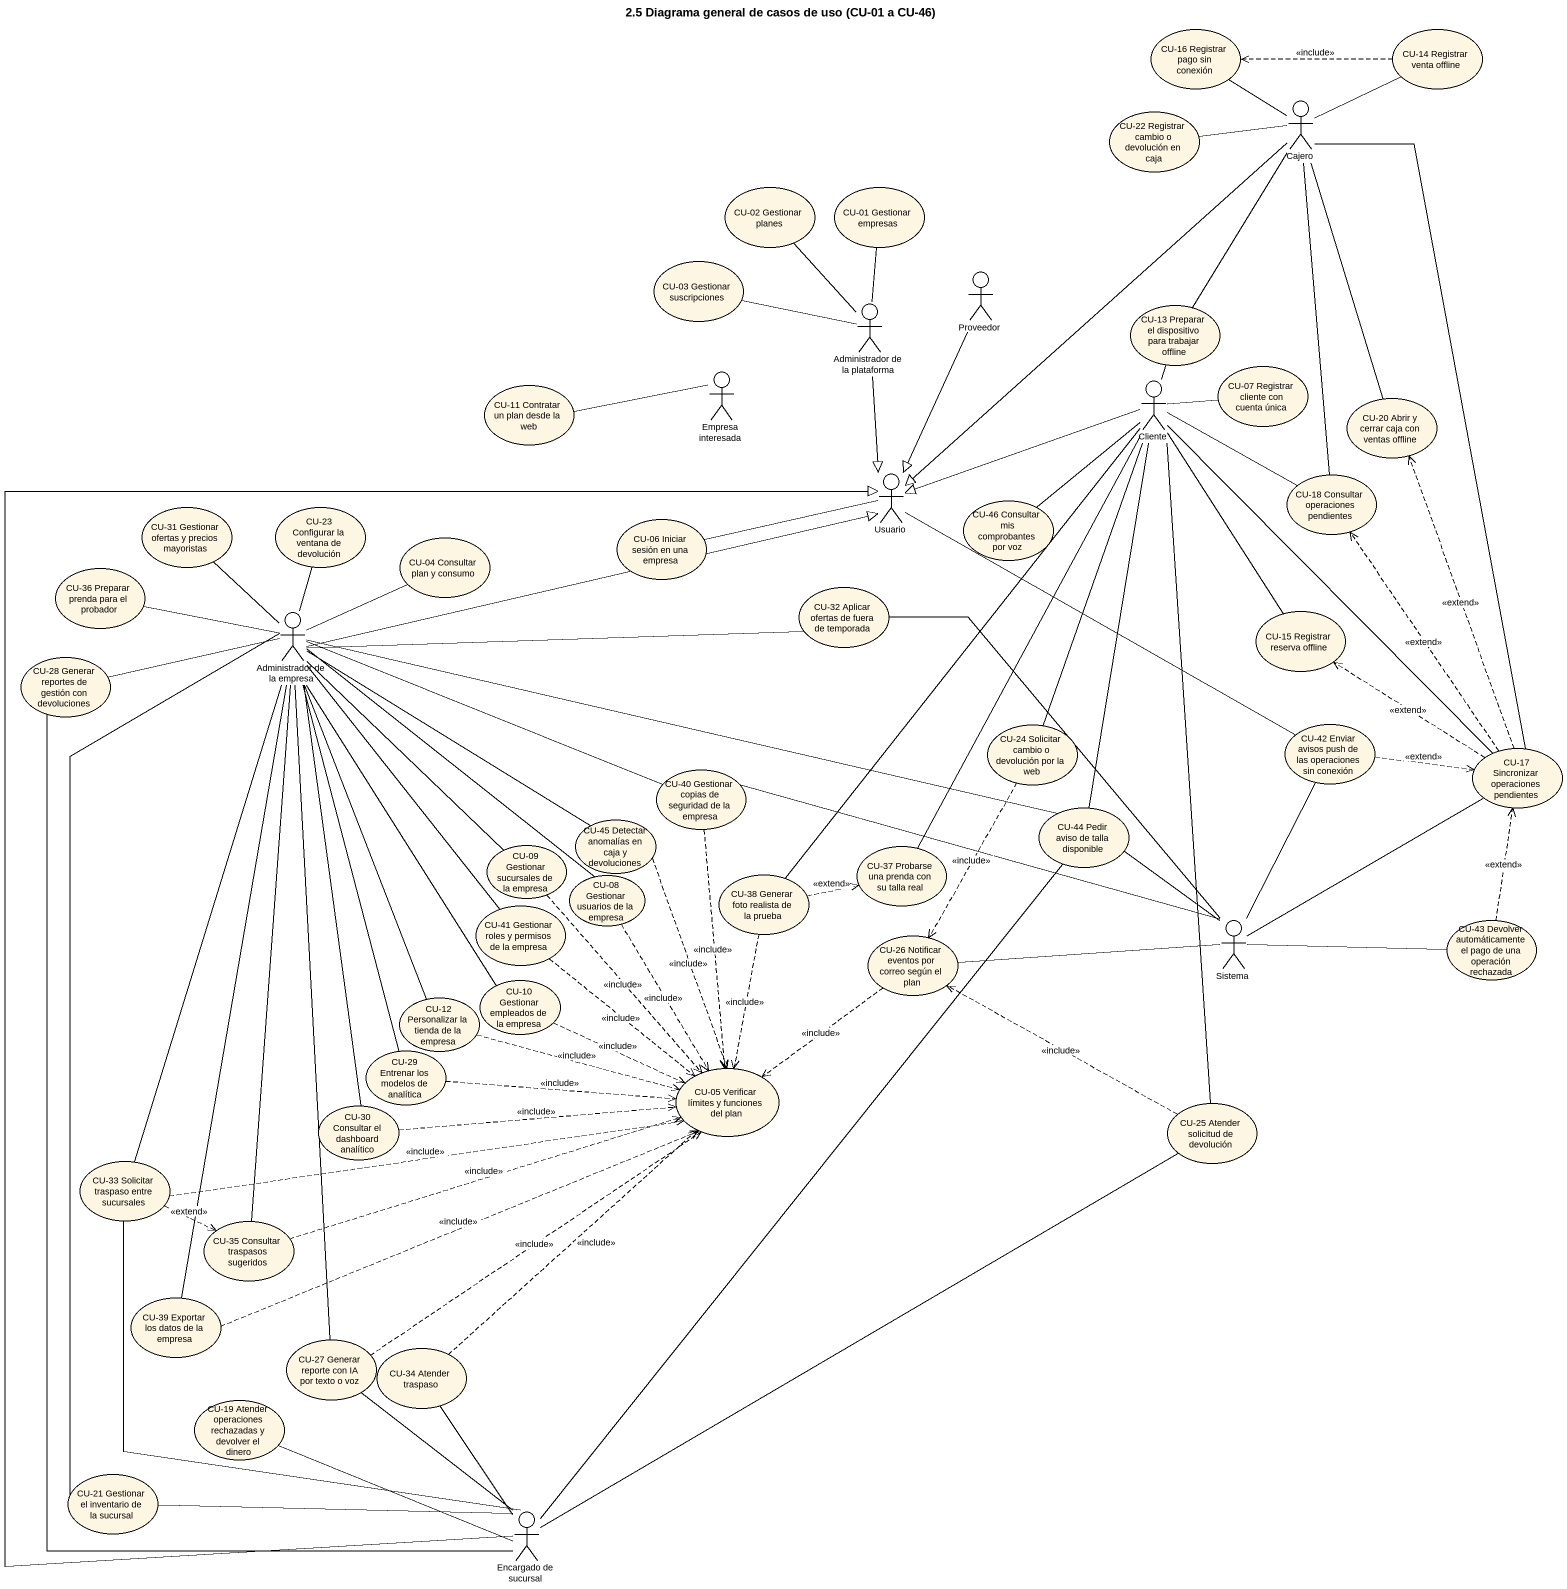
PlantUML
@startuml
title 2.5 Diagrama general de casos de uso (CU-01 a CU-46)
usecase "CU-16 Registrar pago sin conexión" as CU_16_Registrar_pago_sin
usecase "CU-14 Registrar venta offline" as CU_14_Registrar_venta
actor Cajero
usecase "CU-22 Registrar cambio o devolución en caja" as CU_22_Registrar_cambio_o
usecase "CU-02 Gestionar planes" as CU_02_Gestionar_planes
usecase "CU-01 Gestionar empresas" as CU_01_Gestionar_empresas
usecase "CU-03 Gestionar suscripciones" as CU_03_Gestionar
actor Proveedor
actor "Administrador de la plataforma" as Administrador_de_la
usecase "CU-13 Preparar el dispositivo para trabajar offline" as CU_13_Preparar_el
actor "Empresa interesada" as Empresa_interesada
usecase "CU-07 Registrar cliente con cuenta única" as CU_07_Registrar_cliente_con
usecase "CU-11 Contratar un plan desde la web" as CU_11_Contratar_un_plan
actor Cliente
usecase "CU-20 Abrir y cerrar caja con ventas offline" as CU_20_Abrir_y_cerrar_caja
actor Usuario
usecase "CU-18 Consultar operaciones pendientes" as CU_18_Consultar_operaciones
usecase "CU-31 Gestionar ofertas y precios mayoristas" as CU_31_Gestionar_ofertas_y
usecase "CU-23 Configurar la ventana de devolución" as CU_23_Configurar_la_ventana
usecase "CU-06 Iniciar sesión en una empresa" as CU_06_Iniciar_sesión_en_una
usecase "CU-46 Consultar mis comprobantes por voz" as CU_46_Consultar_mis
usecase "CU-36 Preparar prenda para el probador" as CU_36_Preparar_prenda_para
usecase "CU-04 Consultar plan y consumo" as CU_04_Consultar_plan_y
usecase "CU-32 Aplicar ofertas de fuera de temporada" as CU_32_Aplicar_ofertas_de
actor "Administrador de la empresa" as Administrador_de_la_empresa
usecase "CU-15 Registrar reserva offline" as CU_15_Registrar_reserva
usecase "CU-28 Generar reportes de gestión con devoluciones" as CU_28_Generar_reportes_de
usecase "CU-24 Solicitar cambio o devolución por la web" as CU_24_Solicitar_cambio_o
usecase "CU-42 Enviar avisos push de las operaciones sin conexión" as CU_42_Enviar_avisos_push_de
usecase "CU-17 Sincronizar operaciones pendientes" as CU_17_Sincronizar
usecase "CU-40 Gestionar copias de seguridad de la empresa" as CU_40_Gestionar_copias_de
usecase "CU-45 Detectar anomalías en caja y devoluciones" as CU_45_Detectar_anomalías_en
usecase "CU-44 Pedir aviso de talla disponible" as CU_44_Pedir_aviso_de_talla
usecase "CU-09 Gestionar sucursales de la empresa" as CU_09_Gestionar_sucursales
usecase "CU-08 Gestionar usuarios de la empresa" as CU_08_Gestionar_usuarios_de
usecase "CU-38 Generar foto realista de la prueba" as CU_38_Generar_foto_realista
usecase "CU-37 Probarse una prenda con su talla real" as CU_37_Probarse_una_prenda
usecase "CU-41 Gestionar roles y permisos de la empresa" as CU_41_Gestionar_roles_y
usecase "CU-26 Notificar eventos por correo según el plan" as CU_26_Notificar_eventos_por
actor Sistema
usecase "CU-43 Devolver automáticamente el pago de una operación rechazada" as CU_43_Devolver
usecase "CU-10 Gestionar empleados de la empresa" as CU_10_Gestionar_empleados
usecase "CU-12 Personalizar la tienda de la empresa" as CU_12_Personalizar_la
usecase "CU-29 Entrenar los modelos de analítica" as CU_29_Entrenar_los_modelos
usecase "CU-05 Verificar límites y funciones del plan" as CU_05_Verificar_límites_y
usecase "CU-30 Consultar el dashboard analítico" as CU_30_Consultar_el
usecase "CU-25 Atender solicitud de devolución" as CU_25_Atender_solicitud_de
usecase "CU-33 Solicitar traspaso entre sucursales" as CU_33_Solicitar_traspaso
usecase "CU-35 Consultar traspasos sugeridos" as CU_35_Consultar_traspasos
usecase "CU-39 Exportar los datos de la empresa" as CU_39_Exportar_los_datos_de
usecase "CU-27 Generar reporte con IA por texto o voz" as CU_27_Generar_reporte_con
usecase "CU-34 Atender traspaso" as CU_34_Atender_traspaso
usecase "CU-19 Atender operaciones rechazadas y devolver el dinero" as CU_19_Atender_operaciones
usecase "CU-21 Gestionar el inventario de la sucursal" as CU_21_Gestionar_el
actor "Encargado de sucursal" as Encargado_de_sucursal
CU_14_Registrar_venta .left.> CU_16_Registrar_pago_sin : <<include>>
Cajero -up- CU_16_Registrar_pago_sin
Cajero -up- CU_14_Registrar_venta
Cajero -left- CU_22_Registrar_cambio_o
Cajero -- CU_13_Preparar_el
Cajero -- CU_20_Abrir_y_cerrar_caja
Cajero --|> Usuario
Cajero -- CU_18_Consultar_operaciones
Cajero -- CU_17_Sincronizar
Proveedor --|> Usuario
Administrador_de_la -up- CU_02_Gestionar_planes
Administrador_de_la -up- CU_01_Gestionar_empresas
Administrador_de_la -left- CU_03_Gestionar
Administrador_de_la --|> Usuario
Empresa_interesada -left- CU_11_Contratar_un_plan
Cliente -up- CU_13_Preparar_el
Cliente -right- CU_07_Registrar_cliente_con
Cliente -left-|> Usuario
Cliente -right- CU_18_Consultar_operaciones
Cliente -- CU_46_Consultar_mis
Cliente -- CU_15_Registrar_reserva
Cliente -- CU_24_Solicitar_cambio_o
Cliente -- CU_17_Sincronizar
Cliente -- CU_44_Pedir_aviso_de_talla
Cliente -- CU_38_Generar_foto_realista
Cliente -- CU_37_Probarse_una_prenda
Cliente -- CU_25_Atender_solicitud_de
Usuario -left- CU_06_Iniciar_sesión_en_una
Usuario -right- CU_42_Enviar_avisos_push_de
Administrador_de_la_empresa -right-|> Usuario
Administrador_de_la_empresa -up- CU_31_Gestionar_ofertas_y
Administrador_de_la_empresa -up- CU_23_Configurar_la_ventana
Administrador_de_la_empresa -left- CU_36_Preparar_prenda_para
Administrador_de_la_empresa -right- CU_04_Consultar_plan_y
Administrador_de_la_empresa -right- CU_32_Aplicar_ofertas_de
Administrador_de_la_empresa -left- CU_28_Generar_reportes_de
Administrador_de_la_empresa -right- CU_40_Gestionar_copias_de
Administrador_de_la_empresa -- CU_45_Detectar_anomalías_en
Administrador_de_la_empresa -right- CU_44_Pedir_aviso_de_talla
Administrador_de_la_empresa -- CU_09_Gestionar_sucursales
Administrador_de_la_empresa -- CU_08_Gestionar_usuarios_de
Administrador_de_la_empresa -- CU_41_Gestionar_roles_y
Administrador_de_la_empresa -- CU_10_Gestionar_empleados
Administrador_de_la_empresa -- CU_12_Personalizar_la
Administrador_de_la_empresa -- CU_29_Entrenar_los_modelos
Administrador_de_la_empresa -- CU_30_Consultar_el
Administrador_de_la_empresa -- CU_33_Solicitar_traspaso
Administrador_de_la_empresa -- CU_35_Consultar_traspasos
Administrador_de_la_empresa -- CU_39_Exportar_los_datos_de
Administrador_de_la_empresa -- CU_27_Generar_reporte_con
Administrador_de_la_empresa -- CU_21_Gestionar_el
CU_24_Solicitar_cambio_o ..> CU_26_Notificar_eventos_por : <<include>>
CU_42_Enviar_avisos_push_de .right.> CU_17_Sincronizar : <<extend>>
CU_17_Sincronizar .up.> CU_20_Abrir_y_cerrar_caja : <<extend>>
CU_17_Sincronizar .up.> CU_18_Consultar_operaciones : <<extend>>
CU_17_Sincronizar .up.> CU_15_Registrar_reserva : <<extend>>
CU_40_Gestionar_copias_de ..> CU_05_Verificar_límites_y : <<include>>
CU_45_Detectar_anomalías_en ..> CU_05_Verificar_límites_y : <<include>>
CU_09_Gestionar_sucursales ..> CU_05_Verificar_límites_y : <<include>>
CU_08_Gestionar_usuarios_de ..> CU_05_Verificar_límites_y : <<include>>
CU_38_Generar_foto_realista .right.> CU_37_Probarse_una_prenda : <<extend>>
CU_38_Generar_foto_realista ..> CU_05_Verificar_límites_y : <<include>>
CU_41_Gestionar_roles_y ..> CU_05_Verificar_límites_y : <<include>>
CU_26_Notificar_eventos_por ..> CU_05_Verificar_límites_y : <<include>>
Sistema -up- CU_32_Aplicar_ofertas_de
Sistema -up- CU_42_Enviar_avisos_push_de
Sistema -up- CU_17_Sincronizar
Sistema -left- CU_40_Gestionar_copias_de
Sistema -up- CU_44_Pedir_aviso_de_talla
Sistema -left- CU_26_Notificar_eventos_por
Sistema -right- CU_43_Devolver
CU_43_Devolver .up.> CU_17_Sincronizar : <<extend>>
CU_10_Gestionar_empleados .right.> CU_05_Verificar_límites_y : <<include>>
CU_12_Personalizar_la .right.> CU_05_Verificar_límites_y : <<include>>
CU_29_Entrenar_los_modelos .right.> CU_05_Verificar_límites_y : <<include>>
CU_30_Consultar_el .right.> CU_05_Verificar_límites_y : <<include>>
CU_25_Atender_solicitud_de .left.> CU_26_Notificar_eventos_por : <<include>>
CU_33_Solicitar_traspaso .right.> CU_05_Verificar_límites_y : <<include>>
CU_33_Solicitar_traspaso .right.> CU_35_Consultar_traspasos : <<extend>>
CU_35_Consultar_traspasos .right.> CU_05_Verificar_límites_y : <<include>>
CU_39_Exportar_los_datos_de .right.> CU_05_Verificar_límites_y : <<include>>
CU_27_Generar_reporte_con .up.> CU_05_Verificar_límites_y : <<include>>
CU_34_Atender_traspaso .up.> CU_05_Verificar_límites_y : <<include>>
Encargado_de_sucursal -up-|> Usuario
Encargado_de_sucursal -up- CU_28_Generar_reportes_de
Encargado_de_sucursal -up- CU_44_Pedir_aviso_de_talla
Encargado_de_sucursal -up- CU_25_Atender_solicitud_de
Encargado_de_sucursal -up- CU_33_Solicitar_traspaso
Encargado_de_sucursal -up- CU_27_Generar_reporte_con
Encargado_de_sucursal -up- CU_34_Atender_traspaso
Encargado_de_sucursal -left- CU_19_Atender_operaciones
Encargado_de_sucursal -left- CU_21_Gestionar_el
@enduml
